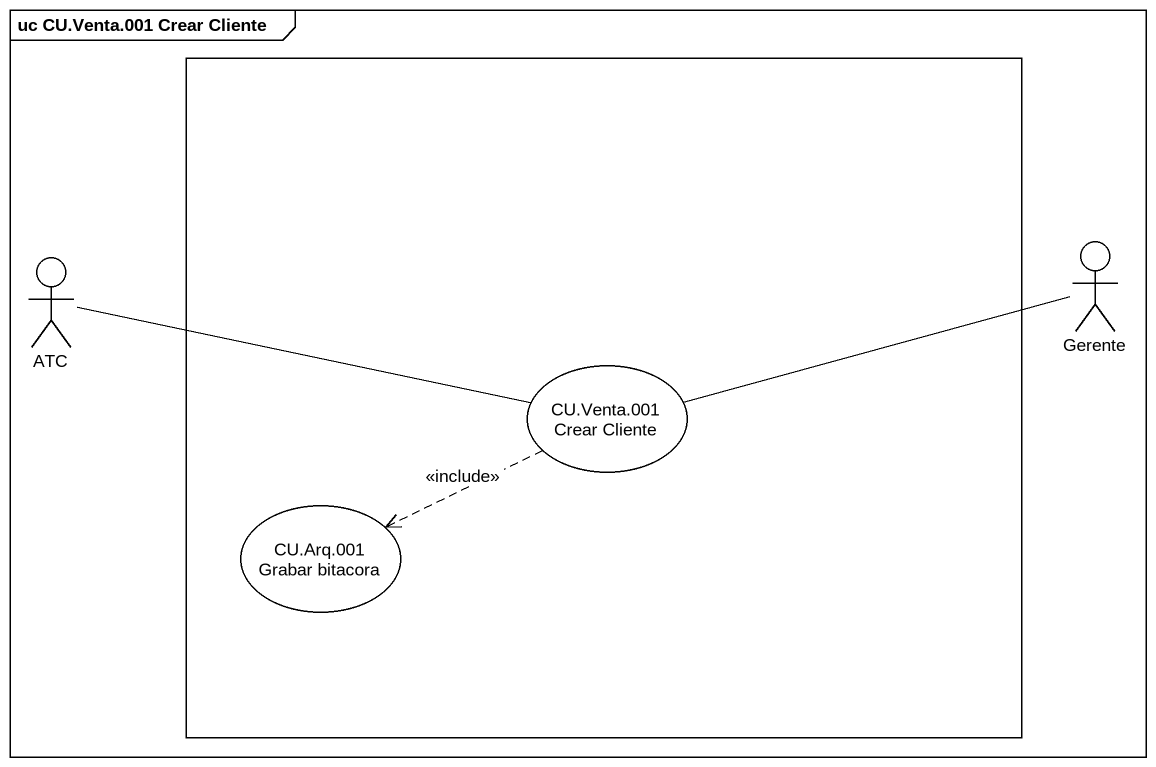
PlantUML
@startuml
mainframe uc CU.Venta.001 Crear Cliente
rectangle " " as rectangle1 {
  usecase "CU.Venta.001 Crear Cliente" as CU_Venta_001_Crear_Cliente
  usecase "CU.Arq.001 Grabar bitacora" as CU_Arq_001_Grabar_bitacora
}
actor ATC
actor Gerente
ATC -right- CU_Venta_001_Crear_Cliente
Gerente -left- CU_Venta_001_Crear_Cliente
CU_Venta_001_Crear_Cliente .left.> CU_Arq_001_Grabar_bitacora : <<include>>
@enduml
